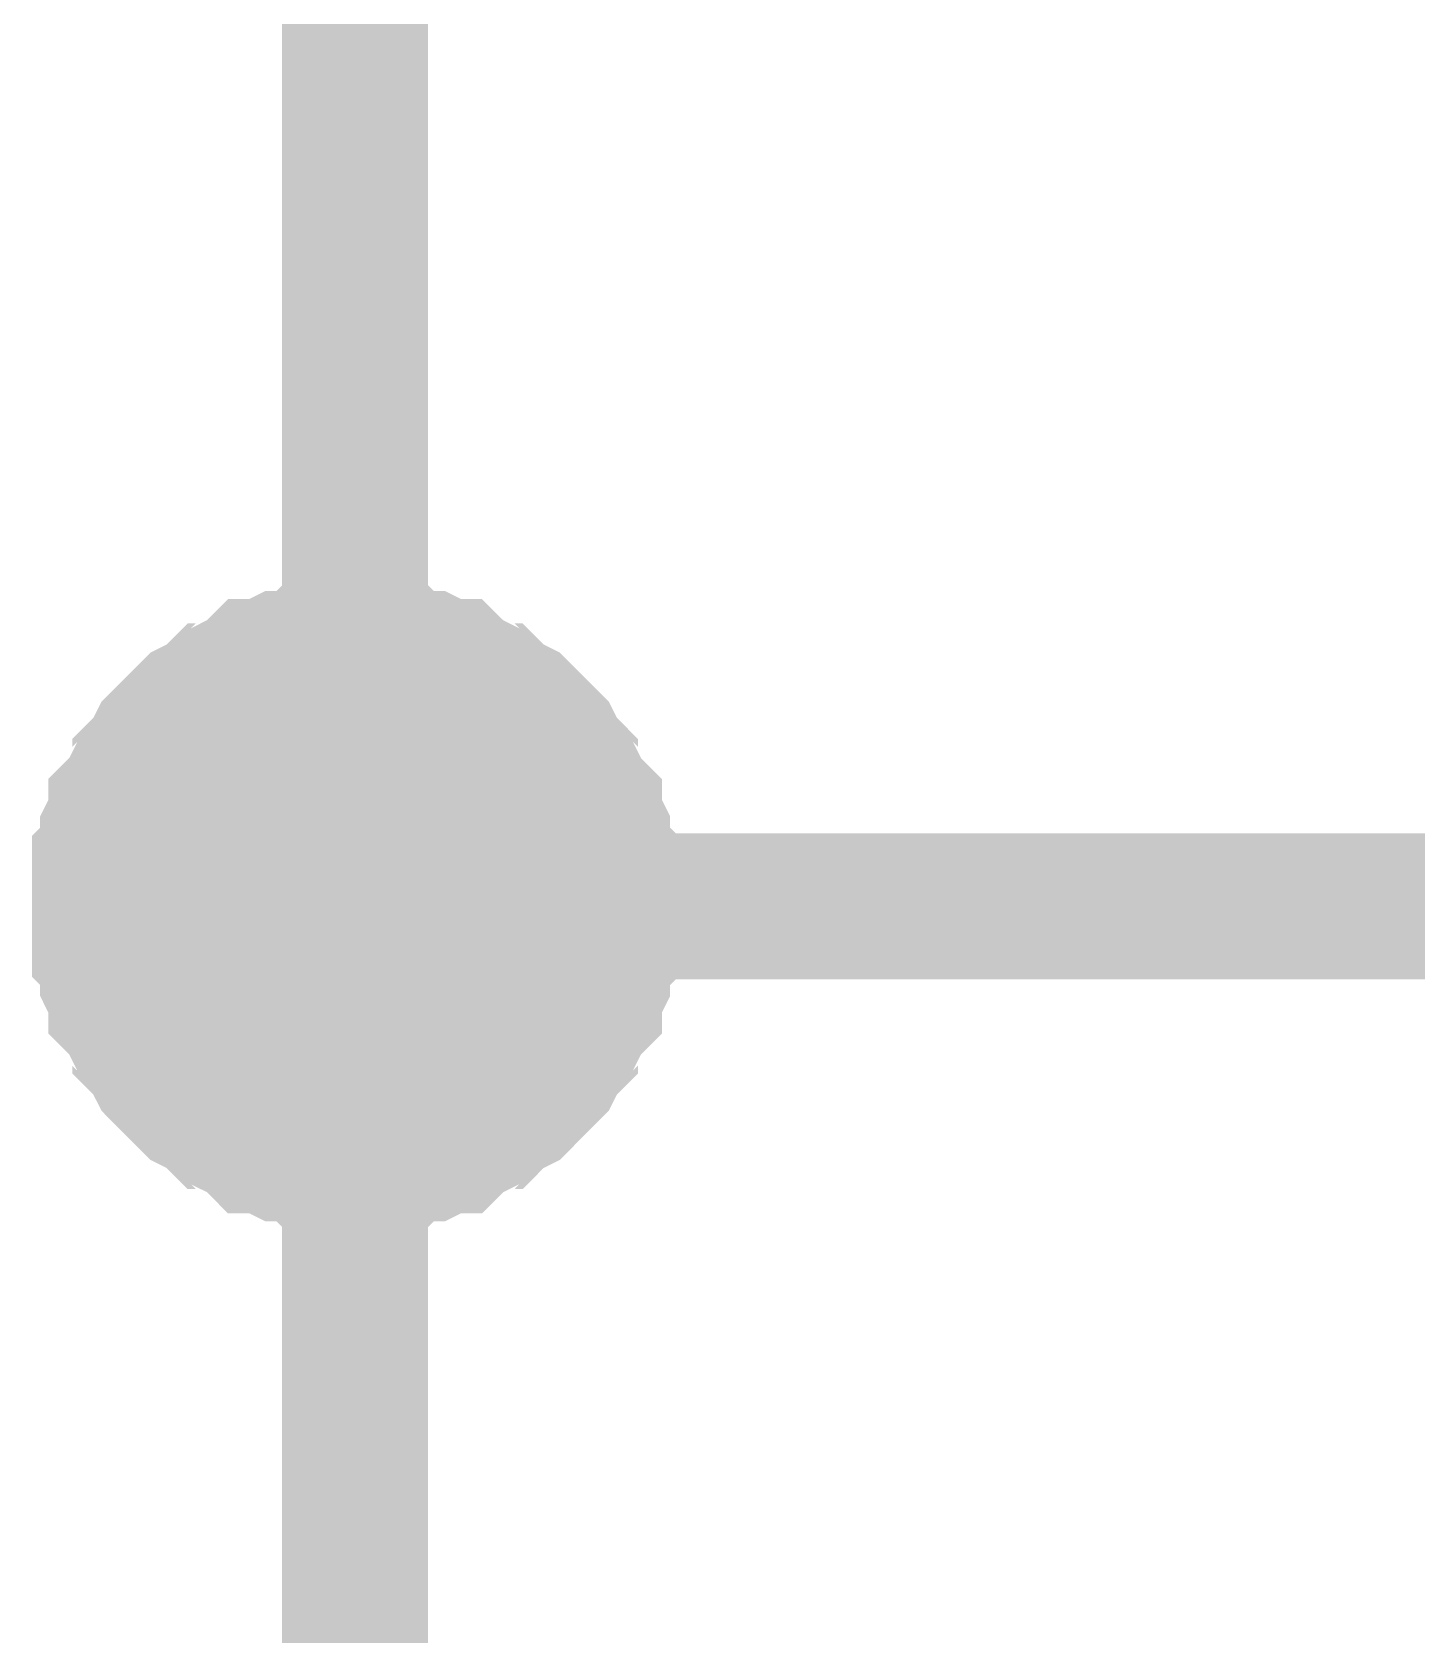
# Model space of a CAD drawing. Header units: millimetres. Extents: x -2024 to 917, y -725 to 13.
# Drawn here: x 612.595 to 615.436, y -394.038 to -390.75 of the extents above; entities that cross this region are included whole.
import ezdxf

# ---------------------------------------------------------------- set-up
doc = ezdxf.new("R2010")
doc.units = ezdxf.units.MM
doc.layers.add('Sheet', color=255, linetype='Continuous')

msp = doc.modelspace()

# ---------------------------------------------------------------- linework, layer by layer
at = {"layer": 'Sheet'}
for points, const_width in [([(613.2575, -366.2973), (613.2575, -370.0397), (613.2575, -373.7985), (613.2575, -377.5408), (613.2575, -381.2997), (613.2575, -385.042), (613.2575, -388.8009), (613.2575, -392.5432), (613.2575, -396.2855)], 0.2997), ([(612.7444, -392.5432), (612.7444, -392.51), (612.7444, -392.4935), (612.7444, -392.4604), (612.761, -392.4438), (612.761, -392.4107), (612.761, -392.3941), (612.7775, -392.361), (612.7775, -392.3445), (612.7941, -392.3279), (612.8106, -392.2948), (612.8272, -392.2782), (612.8272, -392.2617), (612.8437, -392.2451), (612.8603, -392.212), (612.8768, -392.1954), (612.8934, -392.1789), (612.9099, -392.1623), (612.9265, -392.1458), (612.9596, -392.1292), (612.9762, -392.1126), (612.9927, -392.1126), (613.0093, -392.0961), (613.0424, -392.0795), (613.0589, -392.063), (613.0755, -392.063), (613.1086, -392.0464), (613.1251, -392.0464), (613.1582, -392.0464), (613.1748, -392.0298), (613.2079, -392.0298), (613.2244, -392.0298), (613.2575, -392.0298)], 0.2997), ([(612.7444, -392.5432), (612.7444, -392.51), (612.7444, -392.4935), (612.7444, -392.4604), (612.761, -392.4438), (612.761, -392.4107), (612.761, -392.3941), (612.7775, -392.361), (612.7775, -392.3445), (612.7941, -392.3279), (612.8106, -392.2948), (612.8272, -392.2782), (612.8272, -392.2617), (612.8437, -392.2451), (612.8603, -392.212), (612.8768, -392.1954), (612.8934, -392.1789), (612.9099, -392.1623), (612.9265, -392.1458), (612.9596, -392.1292), (612.9762, -392.1126), (612.9927, -392.1126), (613.0093, -392.0961), (613.0424, -392.0795), (613.0589, -392.063), (613.0755, -392.063), (613.1086, -392.0464), (613.1251, -392.0464), (613.1582, -392.0464), (613.1748, -392.0298), (613.2079, -392.0298), (613.2244, -392.0298), (613.2575, -392.0298)], 0.2997), ([(612.7444, -392.5432), (612.7444, -392.51), (612.7444, -392.4935), (612.7444, -392.4604), (612.761, -392.4438), (612.761, -392.4107), (612.761, -392.3941), (612.7775, -392.361), (612.7775, -392.3445), (612.7941, -392.3279), (612.8106, -392.2948), (612.8272, -392.2782), (612.8272, -392.2617), (612.8437, -392.2451), (612.8603, -392.212), (612.8768, -392.1954), (612.8934, -392.1789), (612.9099, -392.1623), (612.9265, -392.1458), (612.9596, -392.1292), (612.9762, -392.1126), (612.9927, -392.1126), (613.0093, -392.0961), (613.0424, -392.0795), (613.0589, -392.063), (613.0755, -392.063), (613.1086, -392.0464), (613.1251, -392.0464), (613.1582, -392.0464), (613.1748, -392.0298), (613.2079, -392.0298), (613.2244, -392.0298), (613.2575, -392.0298)], 0.2997), ([(612.7444, -392.5432), (612.7444, -392.51), (612.7444, -392.4935), (612.7444, -392.4604), (612.761, -392.4438), (612.761, -392.4107), (612.761, -392.3941), (612.7775, -392.361), (612.7775, -392.3445), (612.7941, -392.3279), (612.8106, -392.2948), (612.8272, -392.2782), (612.8272, -392.2617), (612.8437, -392.2451), (612.8603, -392.212), (612.8768, -392.1954), (612.8934, -392.1789), (612.9099, -392.1623), (612.9265, -392.1458), (612.9596, -392.1292), (612.9762, -392.1126), (612.9927, -392.1126), (613.0093, -392.0961), (613.0424, -392.0795), (613.0589, -392.063), (613.0755, -392.063), (613.1086, -392.0464), (613.1251, -392.0464), (613.1582, -392.0464), (613.1748, -392.0298), (613.2079, -392.0298), (613.2244, -392.0298), (613.2575, -392.0298)], 0.2997), ([(612.7444, -392.5432), (612.7444, -392.51), (612.7444, -392.4935), (612.7444, -392.4604), (612.761, -392.4438), (612.761, -392.4107), (612.761, -392.3941), (612.7775, -392.361), (612.7775, -392.3445), (612.7941, -392.3279), (612.8106, -392.2948), (612.8272, -392.2782), (612.8272, -392.2617), (612.8437, -392.2451), (612.8603, -392.212), (612.8768, -392.1954), (612.8934, -392.1789), (612.9099, -392.1623), (612.9265, -392.1458), (612.9596, -392.1292), (612.9762, -392.1126), (612.9927, -392.1126), (613.0093, -392.0961), (613.0424, -392.0795), (613.0589, -392.063), (613.0755, -392.063), (613.1086, -392.0464), (613.1251, -392.0464), (613.1582, -392.0464), (613.1748, -392.0298), (613.2079, -392.0298), (613.2244, -392.0298), (613.2575, -392.0298)], 0.2997), ([(613.2575, -392.0298), (613.2575, -392.0298)], 0.2997), ([(613.2575, -392.0298), (613.2906, -392.0298), (613.3072, -392.0298), (613.3403, -392.0298), (613.3568, -392.0464), (613.3899, -392.0464), (613.4065, -392.0464), (613.4396, -392.063), (613.4561, -392.063), (613.4727, -392.0795), (613.5058, -392.0961), (613.5223, -392.1126), (613.5389, -392.1126), (613.5554, -392.1292), (613.5885, -392.1458), (613.6051, -392.1623), (613.6216, -392.1789), (613.6382, -392.1954), (613.6547, -392.212), (613.6713, -392.2451), (613.6878, -392.2617), (613.6878, -392.2782), (613.7044, -392.2948), (613.721, -392.3279), (613.7375, -392.3445), (613.7375, -392.361), (613.7541, -392.3941), (613.7541, -392.4107), (613.7541, -392.4438), (613.7706, -392.4604), (613.7706, -392.4935), (613.7706, -392.51), (613.7706, -392.5432)], 0.2997), ([(613.2575, -392.0298), (613.2575, -392.0298)], 0.2997), ([(613.2575, -392.0298), (613.2906, -392.0298), (613.3072, -392.0298), (613.3403, -392.0298), (613.3568, -392.0464), (613.3899, -392.0464), (613.4065, -392.0464), (613.4396, -392.063), (613.4561, -392.063), (613.4727, -392.0795), (613.5058, -392.0961), (613.5223, -392.1126), (613.5389, -392.1126), (613.5554, -392.1292), (613.5885, -392.1458), (613.6051, -392.1623), (613.6216, -392.1789), (613.6382, -392.1954), (613.6547, -392.212), (613.6713, -392.2451), (613.6878, -392.2617), (613.6878, -392.2782), (613.7044, -392.2948), (613.721, -392.3279), (613.7375, -392.3445), (613.7375, -392.361), (613.7541, -392.3941), (613.7541, -392.4107), (613.7541, -392.4438), (613.7706, -392.4604), (613.7706, -392.4935), (613.7706, -392.51), (613.7706, -392.5432)], 0.2997), ([(613.2575, -392.0298), (613.2575, -392.0298)], 0.2997), ([(613.2575, -392.0298), (613.2906, -392.0298), (613.3072, -392.0298), (613.3403, -392.0298), (613.3568, -392.0464), (613.3899, -392.0464), (613.4065, -392.0464), (613.4396, -392.063), (613.4561, -392.063), (613.4727, -392.0795), (613.5058, -392.0961), (613.5223, -392.1126), (613.5389, -392.1126), (613.5554, -392.1292), (613.5885, -392.1458), (613.6051, -392.1623), (613.6216, -392.1789), (613.6382, -392.1954), (613.6547, -392.212), (613.6713, -392.2451), (613.6878, -392.2617), (613.6878, -392.2782), (613.7044, -392.2948), (613.721, -392.3279), (613.7375, -392.3445), (613.7375, -392.361), (613.7541, -392.3941), (613.7541, -392.4107), (613.7541, -392.4438), (613.7706, -392.4604), (613.7706, -392.4935), (613.7706, -392.51), (613.7706, -392.5432)], 0.2997), ([(613.2575, -392.0298), (613.2575, -392.0298)], 0.2997), ([(613.2575, -392.0298), (613.2906, -392.0298), (613.3072, -392.0298), (613.3403, -392.0298), (613.3568, -392.0464), (613.3899, -392.0464), (613.4065, -392.0464), (613.4396, -392.063), (613.4561, -392.063), (613.4727, -392.0795), (613.5058, -392.0961), (613.5223, -392.1126), (613.5389, -392.1126), (613.5554, -392.1292), (613.5885, -392.1458), (613.6051, -392.1623), (613.6216, -392.1789), (613.6382, -392.1954), (613.6547, -392.212), (613.6713, -392.2451), (613.6878, -392.2617), (613.6878, -392.2782), (613.7044, -392.2948), (613.721, -392.3279), (613.7375, -392.3445), (613.7375, -392.361), (613.7541, -392.3941), (613.7541, -392.4107), (613.7541, -392.4438), (613.7706, -392.4604), (613.7706, -392.4935), (613.7706, -392.51), (613.7706, -392.5432)], 0.2997), ([(613.2575, -392.0298), (613.2575, -392.0298)], 0.2997), ([(613.2575, -392.0298), (613.2906, -392.0298), (613.3072, -392.0298), (613.3403, -392.0298), (613.3568, -392.0464), (613.3899, -392.0464), (613.4065, -392.0464), (613.4396, -392.063), (613.4561, -392.063), (613.4727, -392.0795), (613.5058, -392.0961), (613.5223, -392.1126), (613.5389, -392.1126), (613.5554, -392.1292), (613.5885, -392.1458), (613.6051, -392.1623), (613.6216, -392.1789), (613.6382, -392.1954), (613.6547, -392.212), (613.6713, -392.2451), (613.6878, -392.2617), (613.6878, -392.2782), (613.7044, -392.2948), (613.721, -392.3279), (613.7375, -392.3445), (613.7375, -392.361), (613.7541, -392.3941), (613.7541, -392.4107), (613.7541, -392.4438), (613.7706, -392.4604), (613.7706, -392.4935), (613.7706, -392.51), (613.7706, -392.5432)], 0.2997), ([(612.7444, -392.5432), (612.7444, -392.51), (612.7444, -392.4935), (612.7444, -392.4604), (612.761, -392.4438), (612.761, -392.4107), (612.761, -392.3941), (612.7775, -392.361), (612.7775, -392.3445), (612.7941, -392.3279), (612.8106, -392.2948), (612.8272, -392.2782), (612.8272, -392.2617), (612.8437, -392.2451), (612.8603, -392.212), (612.8768, -392.1954), (612.8934, -392.1789), (612.9099, -392.1623), (612.9265, -392.1458), (612.9596, -392.1292), (612.9762, -392.1126), (612.9927, -392.1126), (613.0093, -392.0961), (613.0424, -392.0795), (613.0589, -392.063), (613.0755, -392.063), (613.1086, -392.0464), (613.1251, -392.0464), (613.1582, -392.0464), (613.1748, -392.0298), (613.2079, -392.0298), (613.2244, -392.0298), (613.2575, -392.0298)], 0.0991), ([(612.7444, -392.5432), (612.7444, -392.51), (612.7444, -392.4935), (612.7444, -392.4604), (612.761, -392.4438), (612.761, -392.4107), (612.761, -392.3941), (612.7775, -392.361), (612.7775, -392.3445), (612.7941, -392.3279), (612.8106, -392.2948), (612.8272, -392.2782), (612.8272, -392.2617), (612.8437, -392.2451), (612.8603, -392.212), (612.8768, -392.1954), (612.8934, -392.1789), (612.9099, -392.1623), (612.9265, -392.1458), (612.9596, -392.1292), (612.9762, -392.1126), (612.9927, -392.1126), (613.0093, -392.0961), (613.0424, -392.0795), (613.0589, -392.063), (613.0755, -392.063), (613.1086, -392.0464), (613.1251, -392.0464), (613.1582, -392.0464), (613.1748, -392.0298), (613.2079, -392.0298), (613.2244, -392.0298), (613.2575, -392.0298)], 0.0991), ([(612.7444, -392.5432), (612.7444, -392.51), (612.7444, -392.4935), (612.7444, -392.4604), (612.761, -392.4438), (612.761, -392.4107), (612.761, -392.3941), (612.7775, -392.361), (612.7775, -392.3445), (612.7941, -392.3279), (612.8106, -392.2948), (612.8272, -392.2782), (612.8272, -392.2617), (612.8437, -392.2451), (612.8603, -392.212), (612.8768, -392.1954), (612.8934, -392.1789), (612.9099, -392.1623), (612.9265, -392.1458), (612.9596, -392.1292), (612.9762, -392.1126), (612.9927, -392.1126), (613.0093, -392.0961), (613.0424, -392.0795), (613.0589, -392.063), (613.0755, -392.063), (613.1086, -392.0464), (613.1251, -392.0464), (613.1582, -392.0464), (613.1748, -392.0298), (613.2079, -392.0298), (613.2244, -392.0298), (613.2575, -392.0298)], 0.0991), ([(612.7444, -392.5432), (612.7444, -392.51), (612.7444, -392.4935), (612.7444, -392.4604), (612.761, -392.4438), (612.761, -392.4107), (612.761, -392.3941), (612.7775, -392.361), (612.7775, -392.3445), (612.7941, -392.3279), (612.8106, -392.2948), (612.8272, -392.2782), (612.8272, -392.2617), (612.8437, -392.2451), (612.8603, -392.212), (612.8768, -392.1954), (612.8934, -392.1789), (612.9099, -392.1623), (612.9265, -392.1458), (612.9596, -392.1292), (612.9762, -392.1126), (612.9927, -392.1126), (613.0093, -392.0961), (613.0424, -392.0795), (613.0589, -392.063), (613.0755, -392.063), (613.1086, -392.0464), (613.1251, -392.0464), (613.1582, -392.0464), (613.1748, -392.0298), (613.2079, -392.0298), (613.2244, -392.0298), (613.2575, -392.0298)], 0.0991), ([(612.7444, -392.5432), (612.7444, -392.51), (612.7444, -392.4935), (612.7444, -392.4604), (612.761, -392.4438), (612.761, -392.4107), (612.761, -392.3941), (612.7775, -392.361), (612.7775, -392.3445), (612.7941, -392.3279), (612.8106, -392.2948), (612.8272, -392.2782), (612.8272, -392.2617), (612.8437, -392.2451), (612.8603, -392.212), (612.8768, -392.1954), (612.8934, -392.1789), (612.9099, -392.1623), (612.9265, -392.1458), (612.9596, -392.1292), (612.9762, -392.1126), (612.9927, -392.1126), (613.0093, -392.0961), (613.0424, -392.0795), (613.0589, -392.063), (613.0755, -392.063), (613.1086, -392.0464), (613.1251, -392.0464), (613.1582, -392.0464), (613.1748, -392.0298), (613.2079, -392.0298), (613.2244, -392.0298), (613.2575, -392.0298)], 0.0991), ([(613.2575, -392.0298), (613.2575, -392.0298)], 0.0991), ([(613.2575, -392.0298), (613.2906, -392.0298), (613.3072, -392.0298), (613.3403, -392.0298), (613.3568, -392.0464), (613.3899, -392.0464), (613.4065, -392.0464), (613.4396, -392.063), (613.4561, -392.063), (613.4727, -392.0795), (613.5058, -392.0961), (613.5223, -392.1126), (613.5389, -392.1126), (613.5554, -392.1292), (613.5885, -392.1458), (613.6051, -392.1623), (613.6216, -392.1789), (613.6382, -392.1954), (613.6547, -392.212), (613.6713, -392.2451), (613.6878, -392.2617), (613.6878, -392.2782), (613.7044, -392.2948), (613.721, -392.3279), (613.7375, -392.3445), (613.7375, -392.361), (613.7541, -392.3941), (613.7541, -392.4107), (613.7541, -392.4438), (613.7706, -392.4604), (613.7706, -392.4935), (613.7706, -392.51), (613.7706, -392.5432)], 0.0991), ([(613.2575, -392.0298), (613.2575, -392.0298)], 0.0991), ([(613.2575, -392.0298), (613.2906, -392.0298), (613.3072, -392.0298), (613.3403, -392.0298), (613.3568, -392.0464), (613.3899, -392.0464), (613.4065, -392.0464), (613.4396, -392.063), (613.4561, -392.063), (613.4727, -392.0795), (613.5058, -392.0961), (613.5223, -392.1126), (613.5389, -392.1126), (613.5554, -392.1292), (613.5885, -392.1458), (613.6051, -392.1623), (613.6216, -392.1789), (613.6382, -392.1954), (613.6547, -392.212), (613.6713, -392.2451), (613.6878, -392.2617), (613.6878, -392.2782), (613.7044, -392.2948), (613.721, -392.3279), (613.7375, -392.3445), (613.7375, -392.361), (613.7541, -392.3941), (613.7541, -392.4107), (613.7541, -392.4438), (613.7706, -392.4604), (613.7706, -392.4935), (613.7706, -392.51), (613.7706, -392.5432)], 0.0991), ([(613.2575, -392.0298), (613.2575, -392.0298)], 0.0991), ([(613.2575, -392.0298), (613.2906, -392.0298), (613.3072, -392.0298), (613.3403, -392.0298), (613.3568, -392.0464), (613.3899, -392.0464), (613.4065, -392.0464), (613.4396, -392.063), (613.4561, -392.063), (613.4727, -392.0795), (613.5058, -392.0961), (613.5223, -392.1126), (613.5389, -392.1126), (613.5554, -392.1292), (613.5885, -392.1458), (613.6051, -392.1623), (613.6216, -392.1789), (613.6382, -392.1954), (613.6547, -392.212), (613.6713, -392.2451), (613.6878, -392.2617), (613.6878, -392.2782), (613.7044, -392.2948), (613.721, -392.3279), (613.7375, -392.3445), (613.7375, -392.361), (613.7541, -392.3941), (613.7541, -392.4107), (613.7541, -392.4438), (613.7706, -392.4604), (613.7706, -392.4935), (613.7706, -392.51), (613.7706, -392.5432)], 0.0991), ([(613.2575, -392.0298), (613.2575, -392.0298)], 0.0991), ([(613.2575, -392.0298), (613.2906, -392.0298), (613.3072, -392.0298), (613.3403, -392.0298), (613.3568, -392.0464), (613.3899, -392.0464), (613.4065, -392.0464), (613.4396, -392.063), (613.4561, -392.063), (613.4727, -392.0795), (613.5058, -392.0961), (613.5223, -392.1126), (613.5389, -392.1126), (613.5554, -392.1292), (613.5885, -392.1458), (613.6051, -392.1623), (613.6216, -392.1789), (613.6382, -392.1954), (613.6547, -392.212), (613.6713, -392.2451), (613.6878, -392.2617), (613.6878, -392.2782), (613.7044, -392.2948), (613.721, -392.3279), (613.7375, -392.3445), (613.7375, -392.361), (613.7541, -392.3941), (613.7541, -392.4107), (613.7541, -392.4438), (613.7706, -392.4604), (613.7706, -392.4935), (613.7706, -392.51), (613.7706, -392.5432)], 0.0991), ([(613.2575, -392.0298), (613.2575, -392.0298)], 0.0991), ([(613.2575, -392.0298), (613.2906, -392.0298), (613.3072, -392.0298), (613.3403, -392.0298), (613.3568, -392.0464), (613.3899, -392.0464), (613.4065, -392.0464), (613.4396, -392.063), (613.4561, -392.063), (613.4727, -392.0795), (613.5058, -392.0961), (613.5223, -392.1126), (613.5389, -392.1126), (613.5554, -392.1292), (613.5885, -392.1458), (613.6051, -392.1623), (613.6216, -392.1789), (613.6382, -392.1954), (613.6547, -392.212), (613.6713, -392.2451), (613.6878, -392.2617), (613.6878, -392.2782), (613.7044, -392.2948), (613.721, -392.3279), (613.7375, -392.3445), (613.7375, -392.361), (613.7541, -392.3941), (613.7541, -392.4107), (613.7541, -392.4438), (613.7706, -392.4604), (613.7706, -392.4935), (613.7706, -392.51), (613.7706, -392.5432)], 0.0991), ([(613.2575, -393.0565), (613.2244, -393.0565), (613.2079, -393.0565), (613.1748, -393.0565), (613.1582, -393.0399), (613.1251, -393.0399), (613.1086, -393.0399), (613.0755, -393.0234), (613.0589, -393.0234), (613.0424, -393.0068), (613.0093, -392.9903), (612.9927, -392.9737), (612.9762, -392.9737), (612.9596, -392.9571), (612.9265, -392.9406), (612.9099, -392.924), (612.8934, -392.9075), (612.8768, -392.8909), (612.8603, -392.8743), (612.8437, -392.8412), (612.8272, -392.8247), (612.8272, -392.8081), (612.8106, -392.7916), (612.7941, -392.7584), (612.7775, -392.7419), (612.7775, -392.7253), (612.761, -392.6922), (612.761, -392.6756), (612.761, -392.6425), (612.7444, -392.626), (612.7444, -392.5928), (612.7444, -392.5763), (612.7444, -392.5432)], 0.2997), ([(612.7444, -392.5432), (612.7444, -392.5432)], 0.2997), ([(613.2575, -393.0565), (613.2244, -393.0565), (613.2079, -393.0565), (613.1748, -393.0565), (613.1582, -393.0399), (613.1251, -393.0399), (613.1086, -393.0399), (613.0755, -393.0234), (613.0589, -393.0234), (613.0424, -393.0068), (613.0093, -392.9903), (612.9927, -392.9737), (612.9762, -392.9737), (612.9596, -392.9571), (612.9265, -392.9406), (612.9099, -392.924), (612.8934, -392.9075), (612.8768, -392.8909), (612.8603, -392.8743), (612.8437, -392.8412), (612.8272, -392.8247), (612.8272, -392.8081), (612.8106, -392.7916), (612.7941, -392.7584), (612.7775, -392.7419), (612.7775, -392.7253), (612.761, -392.6922), (612.761, -392.6756), (612.761, -392.6425), (612.7444, -392.626), (612.7444, -392.5928), (612.7444, -392.5763), (612.7444, -392.5432)], 0.2997), ([(612.7444, -392.5432), (612.7444, -392.5432)], 0.2997), ([(613.2575, -393.0565), (613.2244, -393.0565), (613.2079, -393.0565), (613.1748, -393.0565), (613.1582, -393.0399), (613.1251, -393.0399), (613.1086, -393.0399), (613.0755, -393.0234), (613.0589, -393.0234), (613.0424, -393.0068), (613.0093, -392.9903), (612.9927, -392.9737), (612.9762, -392.9737), (612.9596, -392.9571), (612.9265, -392.9406), (612.9099, -392.924), (612.8934, -392.9075), (612.8768, -392.8909), (612.8603, -392.8743), (612.8437, -392.8412), (612.8272, -392.8247), (612.8272, -392.8081), (612.8106, -392.7916), (612.7941, -392.7584), (612.7775, -392.7419), (612.7775, -392.7253), (612.761, -392.6922), (612.761, -392.6756), (612.761, -392.6425), (612.7444, -392.626), (612.7444, -392.5928), (612.7444, -392.5763), (612.7444, -392.5432)], 0.2997), ([(612.7444, -392.5432), (612.7444, -392.5432)], 0.2997), ([(613.2575, -393.0565), (613.2244, -393.0565), (613.2079, -393.0565), (613.1748, -393.0565), (613.1582, -393.0399), (613.1251, -393.0399), (613.1086, -393.0399), (613.0755, -393.0234), (613.0589, -393.0234), (613.0424, -393.0068), (613.0093, -392.9903), (612.9927, -392.9737), (612.9762, -392.9737), (612.9596, -392.9571), (612.9265, -392.9406), (612.9099, -392.924), (612.8934, -392.9075), (612.8768, -392.8909), (612.8603, -392.8743), (612.8437, -392.8412), (612.8272, -392.8247), (612.8272, -392.8081), (612.8106, -392.7916), (612.7941, -392.7584), (612.7775, -392.7419), (612.7775, -392.7253), (612.761, -392.6922), (612.761, -392.6756), (612.761, -392.6425), (612.7444, -392.626), (612.7444, -392.5928), (612.7444, -392.5763), (612.7444, -392.5432)], 0.2997), ([(612.7444, -392.5432), (612.7444, -392.5432)], 0.2997), ([(613.2575, -393.0565), (613.2244, -393.0565), (613.2079, -393.0565), (613.1748, -393.0565), (613.1582, -393.0399), (613.1251, -393.0399), (613.1086, -393.0399), (613.0755, -393.0234), (613.0589, -393.0234), (613.0424, -393.0068), (613.0093, -392.9903), (612.9927, -392.9737), (612.9762, -392.9737), (612.9596, -392.9571), (612.9265, -392.9406), (612.9099, -392.924), (612.8934, -392.9075), (612.8768, -392.8909), (612.8603, -392.8743), (612.8437, -392.8412), (612.8272, -392.8247), (612.8272, -392.8081), (612.8106, -392.7916), (612.7941, -392.7584), (612.7775, -392.7419), (612.7775, -392.7253), (612.761, -392.6922), (612.761, -392.6756), (612.761, -392.6425), (612.7444, -392.626), (612.7444, -392.5928), (612.7444, -392.5763), (612.7444, -392.5432)], 0.2997), ([(612.7444, -392.5432), (612.7444, -392.5432)], 0.2997), ([(613.7706, -392.5432), (613.7706, -392.5763), (613.7706, -392.5928), (613.7706, -392.626), (613.7541, -392.6425), (613.7541, -392.6756), (613.7541, -392.6922), (613.7375, -392.7253), (613.7375, -392.7419), (613.721, -392.7584), (613.7044, -392.7916), (613.6878, -392.8081), (613.6878, -392.8247), (613.6713, -392.8412), (613.6547, -392.8743), (613.6382, -392.8909), (613.6216, -392.9075), (613.6051, -392.924), (613.5885, -392.9406), (613.5554, -392.9571), (613.5389, -392.9737), (613.5223, -392.9737), (613.5058, -392.9903), (613.4727, -393.0068), (613.4561, -393.0234), (613.4396, -393.0234), (613.4065, -393.0399), (613.3899, -393.0399), (613.3568, -393.0399), (613.3403, -393.0565), (613.3072, -393.0565), (613.2906, -393.0565), (613.2575, -393.0565)], 0.2997), ([(615.7567, -392.5432), (613.2575, -392.5432)], 0.2997), ([(613.7706, -392.5432), (613.7706, -392.5763), (613.7706, -392.5928), (613.7706, -392.626), (613.7541, -392.6425), (613.7541, -392.6756), (613.7541, -392.6922), (613.7375, -392.7253), (613.7375, -392.7419), (613.721, -392.7584), (613.7044, -392.7916), (613.6878, -392.8081), (613.6878, -392.8247), (613.6713, -392.8412), (613.6547, -392.8743), (613.6382, -392.8909), (613.6216, -392.9075), (613.6051, -392.924), (613.5885, -392.9406), (613.5554, -392.9571), (613.5389, -392.9737), (613.5223, -392.9737), (613.5058, -392.9903), (613.4727, -393.0068), (613.4561, -393.0234), (613.4396, -393.0234), (613.4065, -393.0399), (613.3899, -393.0399), (613.3568, -393.0399), (613.3403, -393.0565), (613.3072, -393.0565), (613.2906, -393.0565), (613.2575, -393.0565)], 0.2997), ([(613.7706, -392.5432), (613.7706, -392.5763), (613.7706, -392.5928), (613.7706, -392.626), (613.7541, -392.6425), (613.7541, -392.6756), (613.7541, -392.6922), (613.7375, -392.7253), (613.7375, -392.7419), (613.721, -392.7584), (613.7044, -392.7916), (613.6878, -392.8081), (613.6878, -392.8247), (613.6713, -392.8412), (613.6547, -392.8743), (613.6382, -392.8909), (613.6216, -392.9075), (613.6051, -392.924), (613.5885, -392.9406), (613.5554, -392.9571), (613.5389, -392.9737), (613.5223, -392.9737), (613.5058, -392.9903), (613.4727, -393.0068), (613.4561, -393.0234), (613.4396, -393.0234), (613.4065, -393.0399), (613.3899, -393.0399), (613.3568, -393.0399), (613.3403, -393.0565), (613.3072, -393.0565), (613.2906, -393.0565), (613.2575, -393.0565)], 0.2997), ([(613.7706, -392.5432), (613.7706, -392.5763), (613.7706, -392.5928), (613.7706, -392.626), (613.7541, -392.6425), (613.7541, -392.6756), (613.7541, -392.6922), (613.7375, -392.7253), (613.7375, -392.7419), (613.721, -392.7584), (613.7044, -392.7916), (613.6878, -392.8081), (613.6878, -392.8247), (613.6713, -392.8412), (613.6547, -392.8743), (613.6382, -392.8909), (613.6216, -392.9075), (613.6051, -392.924), (613.5885, -392.9406), (613.5554, -392.9571), (613.5389, -392.9737), (613.5223, -392.9737), (613.5058, -392.9903), (613.4727, -393.0068), (613.4561, -393.0234), (613.4396, -393.0234), (613.4065, -393.0399), (613.3899, -393.0399), (613.3568, -393.0399), (613.3403, -393.0565), (613.3072, -393.0565), (613.2906, -393.0565), (613.2575, -393.0565)], 0.2997), ([(613.7706, -392.5432), (613.7706, -392.5763), (613.7706, -392.5928), (613.7706, -392.626), (613.7541, -392.6425), (613.7541, -392.6756), (613.7541, -392.6922), (613.7375, -392.7253), (613.7375, -392.7419), (613.721, -392.7584), (613.7044, -392.7916), (613.6878, -392.8081), (613.6878, -392.8247), (613.6713, -392.8412), (613.6547, -392.8743), (613.6382, -392.8909), (613.6216, -392.9075), (613.6051, -392.924), (613.5885, -392.9406), (613.5554, -392.9571), (613.5389, -392.9737), (613.5223, -392.9737), (613.5058, -392.9903), (613.4727, -393.0068), (613.4561, -393.0234), (613.4396, -393.0234), (613.4065, -393.0399), (613.3899, -393.0399), (613.3568, -393.0399), (613.3403, -393.0565), (613.3072, -393.0565), (613.2906, -393.0565), (613.2575, -393.0565)], 0.2997), ([(613.7706, -392.5432), (613.7706, -392.5432), (613.7706, -392.5432), (613.7706, -392.5432), (613.7706, -392.5432), (613.7706, -392.5432), (613.7706, -392.5432), (613.7706, -392.5432), (613.7706, -392.5432), (613.7706, -392.5432), (613.7706, -392.5432), (613.7706, -392.5432), (613.7706, -392.5432), (613.7706, -392.5432), (613.7706, -392.5432), (613.7706, -392.5432), (613.7706, -392.5432), (613.7706, -392.5432), (613.7706, -392.5432), (613.7706, -392.5432), (613.7706, -392.5432), (613.7706, -392.5432), (613.7706, -392.5432), (613.7706, -392.5432), (613.7706, -392.5432), (613.7706, -392.5432), (613.7706, -392.5432), (613.7706, -392.5432), (613.7706, -392.5432), (613.7706, -392.5432), (613.7706, -392.5432), (613.7706, -392.5432), (613.7706, -392.5432)], 0.2997), ([(613.7706, -392.5432), (613.7706, -392.5432)], 0.2997), ([(613.7706, -392.5432), (613.7706, -392.5432), (613.7706, -392.5432), (613.7706, -392.5432), (613.7706, -392.5432), (613.7706, -392.5432), (613.7706, -392.5432), (613.7706, -392.5432), (613.7706, -392.5432), (613.7706, -392.5432), (613.7706, -392.5432), (613.7706, -392.5432), (613.7706, -392.5432), (613.7706, -392.5432), (613.7706, -392.5432), (613.7706, -392.5432), (613.7706, -392.5432), (613.7706, -392.5432), (613.7706, -392.5432), (613.7706, -392.5432), (613.7706, -392.5432), (613.7706, -392.5432), (613.7706, -392.5432), (613.7706, -392.5432), (613.7706, -392.5432), (613.7706, -392.5432), (613.7706, -392.5432), (613.7706, -392.5432), (613.7706, -392.5432), (613.7706, -392.5432), (613.7706, -392.5432), (613.7706, -392.5432), (613.7706, -392.5432)], 0.2997), ([(613.7706, -392.5432), (613.7706, -392.5432)], 0.2997), ([(613.7706, -392.5432), (613.7706, -392.5432), (613.7706, -392.5432), (613.7706, -392.5432), (613.7706, -392.5432), (613.7706, -392.5432), (613.7706, -392.5432), (613.7706, -392.5432), (613.7706, -392.5432), (613.7706, -392.5432), (613.7706, -392.5432), (613.7706, -392.5432), (613.7706, -392.5432), (613.7706, -392.5432), (613.7706, -392.5432), (613.7706, -392.5432), (613.7706, -392.5432), (613.7706, -392.5432), (613.7706, -392.5432), (613.7706, -392.5432), (613.7706, -392.5432), (613.7706, -392.5432), (613.7706, -392.5432), (613.7706, -392.5432), (613.7706, -392.5432), (613.7706, -392.5432), (613.7706, -392.5432), (613.7706, -392.5432), (613.7706, -392.5432), (613.7706, -392.5432), (613.7706, -392.5432), (613.7706, -392.5432), (613.7706, -392.5432)], 0.2997), ([(613.7706, -392.5432), (613.7706, -392.5432)], 0.2997), ([(613.7706, -392.5432), (613.7706, -392.5432), (613.7706, -392.5432), (613.7706, -392.5432), (613.7706, -392.5432), (613.7706, -392.5432), (613.7706, -392.5432), (613.7706, -392.5432), (613.7706, -392.5432), (613.7706, -392.5432), (613.7706, -392.5432), (613.7706, -392.5432), (613.7706, -392.5432), (613.7706, -392.5432), (613.7706, -392.5432), (613.7706, -392.5432), (613.7706, -392.5432), (613.7706, -392.5432), (613.7706, -392.5432), (613.7706, -392.5432), (613.7706, -392.5432), (613.7706, -392.5432), (613.7706, -392.5432), (613.7706, -392.5432), (613.7706, -392.5432), (613.7706, -392.5432), (613.7706, -392.5432), (613.7706, -392.5432), (613.7706, -392.5432), (613.7706, -392.5432), (613.7706, -392.5432), (613.7706, -392.5432), (613.7706, -392.5432)], 0.2997), ([(613.7706, -392.5432), (613.7706, -392.5432)], 0.2997), ([(613.7706, -392.5432), (613.7706, -392.5432), (613.7706, -392.5432), (613.7706, -392.5432), (613.7706, -392.5432), (613.7706, -392.5432), (613.7706, -392.5432), (613.7706, -392.5432), (613.7706, -392.5432), (613.7706, -392.5432), (613.7706, -392.5432), (613.7706, -392.5432), (613.7706, -392.5432), (613.7706, -392.5432), (613.7706, -392.5432), (613.7706, -392.5432), (613.7706, -392.5432), (613.7706, -392.5432), (613.7706, -392.5432), (613.7706, -392.5432), (613.7706, -392.5432), (613.7706, -392.5432), (613.7706, -392.5432), (613.7706, -392.5432), (613.7706, -392.5432), (613.7706, -392.5432), (613.7706, -392.5432), (613.7706, -392.5432), (613.7706, -392.5432), (613.7706, -392.5432), (613.7706, -392.5432), (613.7706, -392.5432), (613.7706, -392.5432)], 0.2997), ([(613.7706, -392.5432), (613.7706, -392.5432)], 0.2997), ([(613.2575, -393.0565), (613.2244, -393.0565), (613.2079, -393.0565), (613.1748, -393.0565), (613.1582, -393.0399), (613.1251, -393.0399), (613.1086, -393.0399), (613.0755, -393.0234), (613.0589, -393.0234), (613.0424, -393.0068), (613.0093, -392.9903), (612.9927, -392.9737), (612.9762, -392.9737), (612.9596, -392.9571), (612.9265, -392.9406), (612.9099, -392.924), (612.8934, -392.9075), (612.8768, -392.8909), (612.8603, -392.8743), (612.8437, -392.8412), (612.8272, -392.8247), (612.8272, -392.8081), (612.8106, -392.7916), (612.7941, -392.7584), (612.7775, -392.7419), (612.7775, -392.7253), (612.761, -392.6922), (612.761, -392.6756), (612.761, -392.6425), (612.7444, -392.626), (612.7444, -392.5928), (612.7444, -392.5763), (612.7444, -392.5432)], 0.0991), ([(612.7444, -392.5432), (612.7444, -392.5432)], 0.0991), ([(613.2575, -393.0565), (613.2244, -393.0565), (613.2079, -393.0565), (613.1748, -393.0565), (613.1582, -393.0399), (613.1251, -393.0399), (613.1086, -393.0399), (613.0755, -393.0234), (613.0589, -393.0234), (613.0424, -393.0068), (613.0093, -392.9903), (612.9927, -392.9737), (612.9762, -392.9737), (612.9596, -392.9571), (612.9265, -392.9406), (612.9099, -392.924), (612.8934, -392.9075), (612.8768, -392.8909), (612.8603, -392.8743), (612.8437, -392.8412), (612.8272, -392.8247), (612.8272, -392.8081), (612.8106, -392.7916), (612.7941, -392.7584), (612.7775, -392.7419), (612.7775, -392.7253), (612.761, -392.6922), (612.761, -392.6756), (612.761, -392.6425), (612.7444, -392.626), (612.7444, -392.5928), (612.7444, -392.5763), (612.7444, -392.5432)], 0.0991), ([(612.7444, -392.5432), (612.7444, -392.5432)], 0.0991), ([(613.2575, -393.0565), (613.2244, -393.0565), (613.2079, -393.0565), (613.1748, -393.0565), (613.1582, -393.0399), (613.1251, -393.0399), (613.1086, -393.0399), (613.0755, -393.0234), (613.0589, -393.0234), (613.0424, -393.0068), (613.0093, -392.9903), (612.9927, -392.9737), (612.9762, -392.9737), (612.9596, -392.9571), (612.9265, -392.9406), (612.9099, -392.924), (612.8934, -392.9075), (612.8768, -392.8909), (612.8603, -392.8743), (612.8437, -392.8412), (612.8272, -392.8247), (612.8272, -392.8081), (612.8106, -392.7916), (612.7941, -392.7584), (612.7775, -392.7419), (612.7775, -392.7253), (612.761, -392.6922), (612.761, -392.6756), (612.761, -392.6425), (612.7444, -392.626), (612.7444, -392.5928), (612.7444, -392.5763), (612.7444, -392.5432)], 0.0991), ([(612.7444, -392.5432), (612.7444, -392.5432)], 0.0991), ([(613.2575, -393.0565), (613.2244, -393.0565), (613.2079, -393.0565), (613.1748, -393.0565), (613.1582, -393.0399), (613.1251, -393.0399), (613.1086, -393.0399), (613.0755, -393.0234), (613.0589, -393.0234), (613.0424, -393.0068), (613.0093, -392.9903), (612.9927, -392.9737), (612.9762, -392.9737), (612.9596, -392.9571), (612.9265, -392.9406), (612.9099, -392.924), (612.8934, -392.9075), (612.8768, -392.8909), (612.8603, -392.8743), (612.8437, -392.8412), (612.8272, -392.8247), (612.8272, -392.8081), (612.8106, -392.7916), (612.7941, -392.7584), (612.7775, -392.7419), (612.7775, -392.7253), (612.761, -392.6922), (612.761, -392.6756), (612.761, -392.6425), (612.7444, -392.626), (612.7444, -392.5928), (612.7444, -392.5763), (612.7444, -392.5432)], 0.0991), ([(612.7444, -392.5432), (612.7444, -392.5432)], 0.0991), ([(613.2575, -393.0565), (613.2244, -393.0565), (613.2079, -393.0565), (613.1748, -393.0565), (613.1582, -393.0399), (613.1251, -393.0399), (613.1086, -393.0399), (613.0755, -393.0234), (613.0589, -393.0234), (613.0424, -393.0068), (613.0093, -392.9903), (612.9927, -392.9737), (612.9762, -392.9737), (612.9596, -392.9571), (612.9265, -392.9406), (612.9099, -392.924), (612.8934, -392.9075), (612.8768, -392.8909), (612.8603, -392.8743), (612.8437, -392.8412), (612.8272, -392.8247), (612.8272, -392.8081), (612.8106, -392.7916), (612.7941, -392.7584), (612.7775, -392.7419), (612.7775, -392.7253), (612.761, -392.6922), (612.761, -392.6756), (612.761, -392.6425), (612.7444, -392.626), (612.7444, -392.5928), (612.7444, -392.5763), (612.7444, -392.5432)], 0.0991), ([(612.7444, -392.5432), (612.7444, -392.5432)], 0.0991), ([(613.7706, -392.5432), (613.7706, -392.5763), (613.7706, -392.5928), (613.7706, -392.626), (613.7541, -392.6425), (613.7541, -392.6756), (613.7541, -392.6922), (613.7375, -392.7253), (613.7375, -392.7419), (613.721, -392.7584), (613.7044, -392.7916), (613.6878, -392.8081), (613.6878, -392.8247), (613.6713, -392.8412), (613.6547, -392.8743), (613.6382, -392.8909), (613.6216, -392.9075), (613.6051, -392.924), (613.5885, -392.9406), (613.5554, -392.9571), (613.5389, -392.9737), (613.5223, -392.9737), (613.5058, -392.9903), (613.4727, -393.0068), (613.4561, -393.0234), (613.4396, -393.0234), (613.4065, -393.0399), (613.3899, -393.0399), (613.3568, -393.0399), (613.3403, -393.0565), (613.3072, -393.0565), (613.2906, -393.0565), (613.2575, -393.0565)], 0.0991), ([(613.7706, -392.5432), (613.7706, -392.5763), (613.7706, -392.5928), (613.7706, -392.626), (613.7541, -392.6425), (613.7541, -392.6756), (613.7541, -392.6922), (613.7375, -392.7253), (613.7375, -392.7419), (613.721, -392.7584), (613.7044, -392.7916), (613.6878, -392.8081), (613.6878, -392.8247), (613.6713, -392.8412), (613.6547, -392.8743), (613.6382, -392.8909), (613.6216, -392.9075), (613.6051, -392.924), (613.5885, -392.9406), (613.5554, -392.9571), (613.5389, -392.9737), (613.5223, -392.9737), (613.5058, -392.9903), (613.4727, -393.0068), (613.4561, -393.0234), (613.4396, -393.0234), (613.4065, -393.0399), (613.3899, -393.0399), (613.3568, -393.0399), (613.3403, -393.0565), (613.3072, -393.0565), (613.2906, -393.0565), (613.2575, -393.0565)], 0.0991), ([(613.7706, -392.5432), (613.7706, -392.5763), (613.7706, -392.5928), (613.7706, -392.626), (613.7541, -392.6425), (613.7541, -392.6756), (613.7541, -392.6922), (613.7375, -392.7253), (613.7375, -392.7419), (613.721, -392.7584), (613.7044, -392.7916), (613.6878, -392.8081), (613.6878, -392.8247), (613.6713, -392.8412), (613.6547, -392.8743), (613.6382, -392.8909), (613.6216, -392.9075), (613.6051, -392.924), (613.5885, -392.9406), (613.5554, -392.9571), (613.5389, -392.9737), (613.5223, -392.9737), (613.5058, -392.9903), (613.4727, -393.0068), (613.4561, -393.0234), (613.4396, -393.0234), (613.4065, -393.0399), (613.3899, -393.0399), (613.3568, -393.0399), (613.3403, -393.0565), (613.3072, -393.0565), (613.2906, -393.0565), (613.2575, -393.0565)], 0.0991), ([(613.7706, -392.5432), (613.7706, -392.5763), (613.7706, -392.5928), (613.7706, -392.626), (613.7541, -392.6425), (613.7541, -392.6756), (613.7541, -392.6922), (613.7375, -392.7253), (613.7375, -392.7419), (613.721, -392.7584), (613.7044, -392.7916), (613.6878, -392.8081), (613.6878, -392.8247), (613.6713, -392.8412), (613.6547, -392.8743), (613.6382, -392.8909), (613.6216, -392.9075), (613.6051, -392.924), (613.5885, -392.9406), (613.5554, -392.9571), (613.5389, -392.9737), (613.5223, -392.9737), (613.5058, -392.9903), (613.4727, -393.0068), (613.4561, -393.0234), (613.4396, -393.0234), (613.4065, -393.0399), (613.3899, -393.0399), (613.3568, -393.0399), (613.3403, -393.0565), (613.3072, -393.0565), (613.2906, -393.0565), (613.2575, -393.0565)], 0.0991), ([(613.7706, -392.5432), (613.7706, -392.5763), (613.7706, -392.5928), (613.7706, -392.626), (613.7541, -392.6425), (613.7541, -392.6756), (613.7541, -392.6922), (613.7375, -392.7253), (613.7375, -392.7419), (613.721, -392.7584), (613.7044, -392.7916), (613.6878, -392.8081), (613.6878, -392.8247), (613.6713, -392.8412), (613.6547, -392.8743), (613.6382, -392.8909), (613.6216, -392.9075), (613.6051, -392.924), (613.5885, -392.9406), (613.5554, -392.9571), (613.5389, -392.9737), (613.5223, -392.9737), (613.5058, -392.9903), (613.4727, -393.0068), (613.4561, -393.0234), (613.4396, -393.0234), (613.4065, -393.0399), (613.3899, -393.0399), (613.3568, -393.0399), (613.3403, -393.0565), (613.3072, -393.0565), (613.2906, -393.0565), (613.2575, -393.0565)], 0.0991), ([(613.7706, -392.5432), (613.7706, -392.5432), (613.7706, -392.5432), (613.7706, -392.5432), (613.7706, -392.5432), (613.7706, -392.5432), (613.7706, -392.5432), (613.7706, -392.5432), (613.7706, -392.5432), (613.7706, -392.5432), (613.7706, -392.5432), (613.7706, -392.5432), (613.7706, -392.5432), (613.7706, -392.5432), (613.7706, -392.5432), (613.7706, -392.5432), (613.7706, -392.5432), (613.7706, -392.5432), (613.7706, -392.5432), (613.7706, -392.5432), (613.7706, -392.5432), (613.7706, -392.5432), (613.7706, -392.5432), (613.7706, -392.5432), (613.7706, -392.5432), (613.7706, -392.5432), (613.7706, -392.5432), (613.7706, -392.5432), (613.7706, -392.5432), (613.7706, -392.5432), (613.7706, -392.5432), (613.7706, -392.5432), (613.7706, -392.5432)], 0.0991), ([(613.7706, -392.5432), (613.7706, -392.5432)], 0.0991), ([(613.7706, -392.5432), (613.7706, -392.5432), (613.7706, -392.5432), (613.7706, -392.5432), (613.7706, -392.5432), (613.7706, -392.5432), (613.7706, -392.5432), (613.7706, -392.5432), (613.7706, -392.5432), (613.7706, -392.5432), (613.7706, -392.5432), (613.7706, -392.5432), (613.7706, -392.5432), (613.7706, -392.5432), (613.7706, -392.5432), (613.7706, -392.5432), (613.7706, -392.5432), (613.7706, -392.5432), (613.7706, -392.5432), (613.7706, -392.5432), (613.7706, -392.5432), (613.7706, -392.5432), (613.7706, -392.5432), (613.7706, -392.5432), (613.7706, -392.5432), (613.7706, -392.5432), (613.7706, -392.5432), (613.7706, -392.5432), (613.7706, -392.5432), (613.7706, -392.5432), (613.7706, -392.5432), (613.7706, -392.5432), (613.7706, -392.5432)], 0.0991), ([(613.7706, -392.5432), (613.7706, -392.5432)], 0.0991), ([(613.7706, -392.5432), (613.7706, -392.5432), (613.7706, -392.5432), (613.7706, -392.5432), (613.7706, -392.5432), (613.7706, -392.5432), (613.7706, -392.5432), (613.7706, -392.5432), (613.7706, -392.5432), (613.7706, -392.5432), (613.7706, -392.5432), (613.7706, -392.5432), (613.7706, -392.5432), (613.7706, -392.5432), (613.7706, -392.5432), (613.7706, -392.5432), (613.7706, -392.5432), (613.7706, -392.5432), (613.7706, -392.5432), (613.7706, -392.5432), (613.7706, -392.5432), (613.7706, -392.5432), (613.7706, -392.5432), (613.7706, -392.5432), (613.7706, -392.5432), (613.7706, -392.5432), (613.7706, -392.5432), (613.7706, -392.5432), (613.7706, -392.5432), (613.7706, -392.5432), (613.7706, -392.5432), (613.7706, -392.5432), (613.7706, -392.5432)], 0.0991), ([(613.7706, -392.5432), (613.7706, -392.5432)], 0.0991), ([(613.7706, -392.5432), (613.7706, -392.5432), (613.7706, -392.5432), (613.7706, -392.5432), (613.7706, -392.5432), (613.7706, -392.5432), (613.7706, -392.5432), (613.7706, -392.5432), (613.7706, -392.5432), (613.7706, -392.5432), (613.7706, -392.5432), (613.7706, -392.5432), (613.7706, -392.5432), (613.7706, -392.5432), (613.7706, -392.5432), (613.7706, -392.5432), (613.7706, -392.5432), (613.7706, -392.5432), (613.7706, -392.5432), (613.7706, -392.5432), (613.7706, -392.5432), (613.7706, -392.5432), (613.7706, -392.5432), (613.7706, -392.5432), (613.7706, -392.5432), (613.7706, -392.5432), (613.7706, -392.5432), (613.7706, -392.5432), (613.7706, -392.5432), (613.7706, -392.5432), (613.7706, -392.5432), (613.7706, -392.5432), (613.7706, -392.5432)], 0.0991), ([(613.7706, -392.5432), (613.7706, -392.5432)], 0.0991), ([(613.7706, -392.5432), (613.7706, -392.5432), (613.7706, -392.5432), (613.7706, -392.5432), (613.7706, -392.5432), (613.7706, -392.5432), (613.7706, -392.5432), (613.7706, -392.5432), (613.7706, -392.5432), (613.7706, -392.5432), (613.7706, -392.5432), (613.7706, -392.5432), (613.7706, -392.5432), (613.7706, -392.5432), (613.7706, -392.5432), (613.7706, -392.5432), (613.7706, -392.5432), (613.7706, -392.5432), (613.7706, -392.5432), (613.7706, -392.5432), (613.7706, -392.5432), (613.7706, -392.5432), (613.7706, -392.5432), (613.7706, -392.5432), (613.7706, -392.5432), (613.7706, -392.5432), (613.7706, -392.5432), (613.7706, -392.5432), (613.7706, -392.5432), (613.7706, -392.5432), (613.7706, -392.5432), (613.7706, -392.5432), (613.7706, -392.5432)], 0.0991), ([(613.7706, -392.5432), (613.7706, -392.5432)], 0.0991)]:
    msp.add_lwpolyline(points, dxfattribs=dict(at, const_width=const_width))
at = {"layer": 'Sheet', "const_width": 0.508}
msp.add_lwpolyline([(612.9389, -392.5357, 1), (613.4469, -392.5357, 1)], format="xyb", close=True, dxfattribs=at)

doc.saveas('drawing.dxf')
